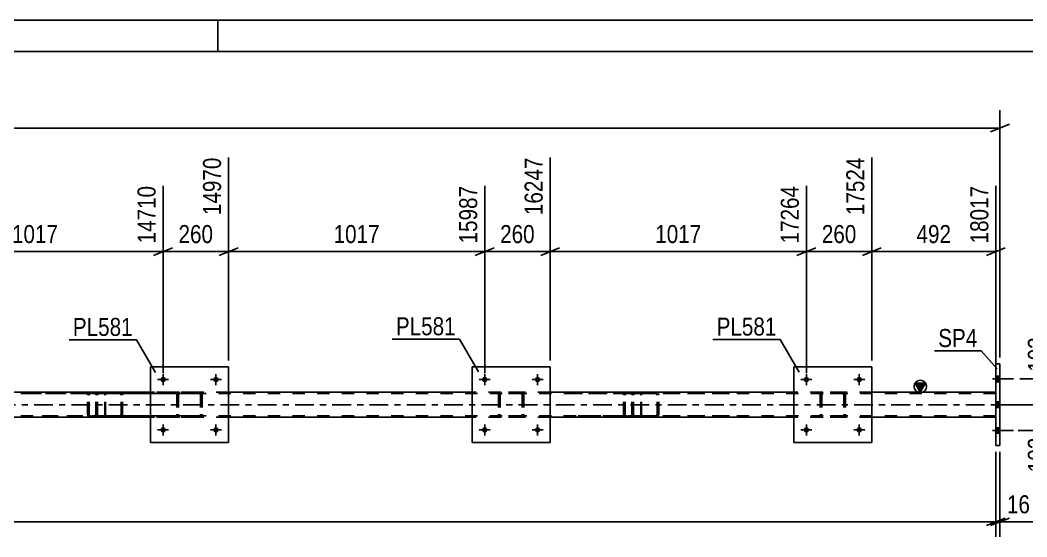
# Model space of a CAD drawing. Header units: millimetres. Extents: x 0 to 841, y 0 to 594.
# Drawn here: x 599.6 to 759.5, y 511.9 to 594 of the extents above; entities that cross this region are included whole.
import ezdxf

# ---------------------------------------------------------------- set-up
doc = ezdxf.new("R2010")
doc.units = ezdxf.units.MM
doc.linetypes.add('DXK_LINE_DOT2', pattern=[3.9198, 1.9599, -1.9599])
doc.linetypes.add('DXK_LINE_DOT3', pattern=[5.9187, 2.979, -0.9799, 0.9799, -0.9799])
doc.styles.add('Arial Narrow', font='ARIALN.TTF', dxfattribs={"height": 0.2})

# ---------------------------------------------------------------- blocks, each defined once
blk = doc.blocks.new('Unknown-275727422-1135')
at = {"color": 5, "linetype": 'Continuous'}
for p, q in [((841, 594), (0, 594)), ((631, 589), (631, 594)), ((836, 589), (5, 589))]:
    blk.add_line(p, q, dxfattribs=at)
blk = doc.blocks.new('Bolt-275727422-2509 - 2500')
at = {"linetype": 'Continuous'}
for points in [[(755.23, 536.58), (755.23, 537.46), (754.59, 537.46), (754.59, 536.58)], [(755.23, 536.58), (755.23, 537.46), (754.59, 537.46), (754.59, 536.58)], [(755.23, 536.58), (755.23, 537.46), (754.59, 537.46), (754.59, 536.58)], [(755.23, 532.48), (755.23, 533.36), (754.59, 533.36), (754.59, 532.48)], [(755.23, 532.48), (755.23, 533.36), (754.59, 533.36), (754.59, 532.48)], [(755.23, 528.38), (755.23, 529.26), (754.59, 529.26), (754.59, 528.38)], [(755.23, 528.38), (755.23, 529.26), (754.59, 529.26), (754.59, 528.38)], [(755.23, 528.38), (755.23, 529.26), (754.59, 529.26), (754.59, 528.38)]]:
    blk.add_hatch(color=1, dxfattribs=at).paths.add_polyline_path(points)
at = {"color": 1, "linetype": 'Continuous'}
for p, q in [((754.59, 537.46), (755.23, 537.46)), ((754.59, 537.46), (755.23, 537.46)), ((754.59, 537.46), (755.23, 537.46)), ((754.07, 537.02), (757.39, 537.02)), ((754.07, 537.02), (757.39, 537.02)), ((754.07, 537.02), (757.39, 537.02)), ((754.59, 536.58), (755.23, 536.58)), ((754.59, 536.58), (755.23, 536.58)), ((754.59, 536.58), (755.23, 536.58)), ((754.07, 532.92), (757.39, 532.92)), ((754.07, 532.92), (757.39, 532.92)), ((754.59, 533.36), (755.23, 533.36)), ((754.59, 533.36), (755.23, 533.36)), ((754.59, 532.48), (755.23, 532.48)), ((754.59, 532.48), (755.23, 532.48)), ((754.59, 529.26), (755.23, 529.26)), ((754.59, 529.26), (755.23, 529.26)), ((754.59, 529.26), (755.23, 529.26)), ((754.07, 528.82), (757.39, 528.82)), ((754.07, 528.82), (757.39, 528.82)), ((754.07, 528.82), (757.39, 528.82)), ((754.59, 528.38), (755.23, 528.38)), ((754.59, 528.38), (755.23, 528.38)), ((754.59, 528.38), (755.23, 528.38))]:
    blk.add_line(p, q, dxfattribs=at)
blk = doc.blocks.new('Bolt-275727422-2512 - 2500')
at = {"linetype": 'Continuous'}
for points in [[(622.77, 536.92, -1), (621.89, 536.92, -1)], [(631.17, 536.92, -1), (630.29, 536.92, -1)]]:
    blk.add_hatch(color=1, dxfattribs=at).paths.add_polyline_path(points)
at = {"color": 1, "linetype": 'Continuous'}
for p, q in [((622.33, 537.8), (622.33, 536.04)), ((630.73, 537.8), (630.73, 536.04)), ((621.45, 536.92), (623.21, 536.92)), ((629.85, 536.92), (631.61, 536.92))]:
    blk.add_line(p, q, dxfattribs=at)
blk = doc.blocks.new('Bolt-275727422-2513 - 2500')
at = {"linetype": 'Continuous'}
for points in [[(622.77, 528.92, -1), (621.89, 528.92, -1)], [(631.17, 528.92, -1), (630.29, 528.92, -1)]]:
    blk.add_hatch(color=1, dxfattribs=at).paths.add_polyline_path(points)
at = {"color": 1, "linetype": 'Continuous'}
for p, q in [((622.33, 529.8), (622.33, 528.04)), ((630.73, 529.8), (630.73, 528.04)), ((621.45, 528.92), (623.21, 528.92)), ((629.85, 528.92), (631.61, 528.92))]:
    blk.add_line(p, q, dxfattribs=at)
blk = doc.blocks.new('Bolt-275727422-2514 - 2500')
at = {"linetype": 'Continuous'}
for points in [[(724.93, 536.92, -1), (724.05, 536.92, -1)], [(733.33, 536.92, -1), (732.45, 536.92, -1)]]:
    blk.add_hatch(color=1, dxfattribs=at).paths.add_polyline_path(points)
at = {"color": 1, "linetype": 'Continuous'}
for p, q in [((724.49, 537.8), (724.49, 536.04)), ((732.89, 537.8), (732.89, 536.04)), ((723.61, 536.92), (725.37, 536.92)), ((732.01, 536.92), (733.77, 536.92))]:
    blk.add_line(p, q, dxfattribs=at)
blk = doc.blocks.new('Bolt-275727422-2515 - 2500')
at = {"linetype": 'Continuous'}
for points in [[(724.93, 528.92, -1), (724.05, 528.92, -1)], [(733.33, 528.92, -1), (732.45, 528.92, -1)]]:
    blk.add_hatch(color=1, dxfattribs=at).paths.add_polyline_path(points)
at = {"color": 1, "linetype": 'Continuous'}
for p, q in [((724.49, 529.8), (724.49, 528.04)), ((732.89, 529.8), (732.89, 528.04)), ((723.61, 528.92), (725.37, 528.92)), ((732.01, 528.92), (733.77, 528.92))]:
    blk.add_line(p, q, dxfattribs=at)
blk = doc.blocks.new('Bolt-275727422-2516 - 2500')
at = {"linetype": 'Continuous'}
for points in [[(673.85, 536.92, -1), (672.97, 536.92, -1)], [(682.25, 536.92, -1), (681.37, 536.92, -1)]]:
    blk.add_hatch(color=1, dxfattribs=at).paths.add_polyline_path(points)
at = {"color": 1, "linetype": 'Continuous'}
for p, q in [((673.41, 537.8), (673.41, 536.04)), ((681.81, 537.8), (681.81, 536.04)), ((672.53, 536.92), (674.29, 536.92)), ((680.93, 536.92), (682.69, 536.92))]:
    blk.add_line(p, q, dxfattribs=at)
blk = doc.blocks.new('Bolt-275727422-2517 - 2500')
at = {"linetype": 'Continuous'}
for points in [[(673.85, 528.92, -1), (672.97, 528.92, -1)], [(682.25, 528.92, -1), (681.37, 528.92, -1)]]:
    blk.add_hatch(color=1, dxfattribs=at).paths.add_polyline_path(points)
at = {"color": 1, "linetype": 'Continuous'}
for p, q in [((673.41, 529.8), (673.41, 528.04)), ((681.81, 529.8), (681.81, 528.04)), ((672.53, 528.92), (674.29, 528.92)), ((680.93, 528.92), (682.69, 528.92))]:
    blk.add_line(p, q, dxfattribs=at)
blk = doc.blocks.new('Part-275727422-2673 - 2500')
at = {"color": 2, "linetype": 'Continuous'}
for p, q in [((755.23, 539.42), (754.59, 539.42)), ((754.59, 539.42), (754.59, 526.42)), ((755.23, 539.42), (755.23, 526.42)), ((754.59, 526.42), (755.23, 526.42))]:
    blk.add_line(p, q, dxfattribs=at)
blk = doc.blocks.new('Part-275727422-2606 - 2500')
at = {"color": 7, "linetype": 'DXK_LINE_DOT2'}
for p, q in [((611.68, 534.61), (611.65, 534.44)), ((611.65, 531.4), (611.65, 534.44)), ((611.69, 534.62), (611.68, 534.61)), ((611.9, 534.44), (611.92, 534.53)), ((611.9, 531.4), (611.9, 534.44)), ((611.92, 534.53), (611.98, 534.61)), ((612.16, 534.92), (611.96, 534.88)), ((611.98, 534.61), (612.06, 534.66)), ((612.06, 534.66), (612.16, 534.68)), ((612.16, 534.92), (615.39, 534.92)), ((627.15, 534.92), (612.16, 534.92)), ((627.15, 534.68), (612.16, 534.68)), ((615.59, 534.88), (615.39, 534.92)), ((615.39, 534.68), (615.49, 534.66)), ((615.49, 534.66), (615.57, 534.61)), ((615.57, 534.61), (615.63, 534.53)), ((615.63, 534.53), (615.65, 534.44)), ((615.65, 531.4), (615.65, 534.44)), ((615.87, 534.61), (615.86, 534.62)), ((615.9, 534.44), (615.87, 534.61)), ((615.9, 531.4), (615.9, 534.44)), ((611.65, 531.4), (611.67, 531.31)), ((611.67, 531.31), (611.69, 531.22)), ((611.92, 531.31), (611.9, 531.4)), ((611.98, 531.23), (611.92, 531.31)), ((611.96, 530.96), (612.16, 530.92)), ((612.06, 531.18), (611.98, 531.23)), ((612.16, 531.16), (612.06, 531.18)), ((627.15, 531.16), (612.16, 531.16)), ((612.16, 530.92), (615.39, 530.92)), ((627.15, 530.92), (612.16, 530.92)), ((615.49, 531.18), (615.39, 531.16)), ((615.39, 530.92), (615.59, 530.96)), ((615.57, 531.23), (615.49, 531.18)), ((615.63, 531.31), (615.57, 531.23)), ((615.65, 531.4), (615.63, 531.31)), ((615.86, 531.22), (615.88, 531.31)), ((615.88, 531.31), (615.9, 531.4))]:
    blk.add_line(p, q, dxfattribs=at)
for centre, start, end in [((612.14, 534.42), 110.7583, 155.68), ((615.41, 534.42), 24.32, 69.2417), ((612.14, 531.42), 204.32, 249.2417), ((615.41, 531.42), 290.7583, 335.68)]:
    blk.add_arc(centre, 0.496, start, end, dxfattribs=at)
blk = doc.blocks.new('Part-275727422-2607 - 2500')
at = {"color": 7, "linetype": 'DXK_LINE_DOT2'}
for p, q in [((696.82, 534.61), (696.78, 534.44)), ((696.78, 531.4), (696.78, 534.44)), ((696.82, 534.62), (696.82, 534.61)), ((697.04, 534.44), (697.06, 534.53)), ((697.04, 531.4), (697.04, 534.44)), ((697.06, 534.53), (697.11, 534.61)), ((697.29, 534.92), (697.1, 534.88)), ((697.11, 534.61), (697.19, 534.66)), ((697.19, 534.66), (697.29, 534.68)), ((697.29, 534.92), (700.53, 534.92)), ((712.28, 534.92), (697.29, 534.92)), ((712.28, 534.68), (697.29, 534.68)), ((700.72, 534.88), (700.53, 534.92)), ((700.53, 534.68), (700.62, 534.66)), ((700.62, 534.66), (700.71, 534.61)), ((700.71, 534.61), (700.76, 534.53)), ((700.76, 534.53), (700.78, 534.44)), ((700.78, 531.4), (700.78, 534.44)), ((701, 534.61), (701, 534.62)), ((701.04, 534.44), (701, 534.61)), ((701.04, 531.4), (701.04, 534.44)), ((696.78, 531.4), (696.8, 531.31)), ((696.8, 531.31), (696.82, 531.22)), ((697.06, 531.31), (697.04, 531.4)), ((697.11, 531.23), (697.06, 531.31)), ((697.1, 530.96), (697.29, 530.92)), ((697.19, 531.18), (697.11, 531.23)), ((697.29, 531.16), (697.19, 531.18)), ((712.28, 531.16), (697.29, 531.16)), ((697.29, 530.92), (700.53, 530.92)), ((712.28, 530.92), (697.29, 530.92)), ((700.62, 531.18), (700.53, 531.16)), ((700.53, 530.92), (700.72, 530.96)), ((700.71, 531.23), (700.62, 531.18)), ((700.76, 531.31), (700.71, 531.23)), ((700.78, 531.4), (700.76, 531.31)), ((701, 531.22), (701.02, 531.31)), ((701.02, 531.31), (701.04, 531.4))]:
    blk.add_line(p, q, dxfattribs=at)
for centre, start, end in [((697.27, 534.42), 110.7583, 155.68), ((700.55, 534.42), 24.32, 69.2417), ((697.27, 531.42), 204.32, 249.2417), ((700.55, 531.42), 290.7583, 335.68)]:
    blk.add_arc(centre, 0.496, start, end, dxfattribs=at)
blk = doc.blocks.new('Part-275727422-2540 - 2500')
at = {"color": 2, "linetype": 'Continuous'}
for p, q in [((620.33, 538.92), (620.33, 526.92)), ((620.33, 538.92), (632.73, 538.92)), ((632.73, 538.92), (632.73, 526.92)), ((620.33, 526.92), (632.73, 526.92))]:
    blk.add_line(p, q, dxfattribs=at)
blk = doc.blocks.new('Part-275727422-2541 - 2500')
at = {"color": 7, "linetype": 'DXK_LINE_DOT2'}
for p, q in [((624.53, 534.44), (624.56, 534.62)), ((624.56, 534.62), (624.53, 534.44)), ((624.53, 534.44), (624.53, 531.4)), ((624.77, 534.44), (624.78, 534.53)), ((624.77, 534.44), (624.77, 531.4)), ((624.78, 534.53), (624.84, 534.61)), ((624.82, 534.88), (625.01, 534.92)), ((625.01, 534.92), (624.82, 534.88)), ((624.84, 534.61), (624.91, 534.66)), ((624.91, 534.66), (625.01, 534.68)), ((628.05, 534.92), (625.01, 534.92)), ((628.05, 534.68), (625.01, 534.68)), ((628.05, 534.92), (628.23, 534.88)), ((628.23, 534.88), (628.05, 534.92)), ((628.05, 534.68), (628.14, 534.66)), ((628.14, 534.66), (628.22, 534.61)), ((628.22, 534.61), (628.27, 534.53)), ((628.27, 534.53), (628.29, 534.44)), ((628.29, 534.44), (628.29, 531.4)), ((628.49, 534.62), (628.53, 534.44)), ((628.53, 534.44), (628.49, 534.62)), ((628.53, 534.44), (628.53, 531.4)), ((624.56, 531.22), (624.53, 531.4)), ((624.53, 531.4), (624.56, 531.22)), ((624.78, 531.31), (624.77, 531.4)), ((624.84, 531.23), (624.78, 531.31)), ((625.01, 530.92), (624.82, 530.96)), ((624.82, 530.96), (625.01, 530.92)), ((624.91, 531.18), (624.84, 531.23)), ((625.01, 531.16), (624.91, 531.18)), ((628.05, 531.16), (625.01, 531.16)), ((628.05, 530.92), (625.01, 530.92)), ((628.14, 531.18), (628.05, 531.16)), ((628.23, 530.96), (628.05, 530.92)), ((628.05, 530.92), (628.23, 530.96)), ((628.22, 531.23), (628.14, 531.18)), ((628.27, 531.31), (628.22, 531.23)), ((628.29, 531.4), (628.27, 531.31)), ((628.53, 531.4), (628.49, 531.22)), ((628.49, 531.22), (628.53, 531.4))]:
    blk.add_line(p, q, dxfattribs=at)
at = {"color": 7, "linetype": 'DXK_LINE_DOT3'}
blk.add_line((626.53, 532.92), (626.53, 532.92), dxfattribs=at)
at = {"color": 7, "linetype": 'DXK_LINE_DOT2'}
for centre, start, end in [((625.01, 534.44), 112.5, 157.5), ((625.01, 534.44), 112.5, 157.5), ((628.05, 534.44), 22.5, 67.5), ((628.05, 534.44), 22.5, 67.5), ((625.01, 531.4), 202.5, 247.5), ((625.01, 531.4), 202.5, 247.5), ((628.05, 531.4), 292.5, 337.5), ((628.05, 531.4), 292.5, 337.5)]:
    blk.add_arc(centre, 0.48, start, end, dxfattribs=at)
blk = doc.blocks.new('Part-275727422-2542 - 2500')
at = {"color": 2, "linetype": 'Continuous'}
for p, q in [((722.49, 538.92), (722.49, 526.92)), ((722.49, 538.92), (734.89, 538.92)), ((734.89, 538.92), (734.89, 526.92)), ((722.49, 526.92), (734.89, 526.92))]:
    blk.add_line(p, q, dxfattribs=at)
blk = doc.blocks.new('Part-275727422-2543 - 2500')
at = {"color": 7, "linetype": 'DXK_LINE_DOT2'}
for p, q in [((726.69, 534.44), (726.72, 534.62)), ((726.72, 534.62), (726.69, 534.44)), ((726.69, 534.44), (726.69, 531.4)), ((726.93, 534.44), (726.95, 534.53)), ((726.93, 534.44), (726.93, 531.4)), ((726.95, 534.53), (727, 534.61)), ((726.98, 534.88), (727.17, 534.92)), ((727.17, 534.92), (726.98, 534.88)), ((727, 534.61), (727.08, 534.66)), ((727.08, 534.66), (727.17, 534.68)), ((730.21, 534.92), (727.17, 534.92)), ((730.21, 534.68), (727.17, 534.68)), ((730.21, 534.92), (730.39, 534.88)), ((730.39, 534.88), (730.21, 534.92)), ((730.21, 534.68), (730.3, 534.66)), ((730.3, 534.66), (730.38, 534.61)), ((730.38, 534.61), (730.43, 534.53)), ((730.43, 534.53), (730.45, 534.44)), ((730.45, 534.44), (730.45, 531.4)), ((730.65, 534.62), (730.69, 534.44)), ((730.69, 534.44), (730.65, 534.62)), ((730.69, 534.44), (730.69, 531.4)), ((726.72, 531.22), (726.69, 531.4)), ((726.69, 531.4), (726.72, 531.22)), ((726.95, 531.31), (726.93, 531.4)), ((727, 531.23), (726.95, 531.31)), ((727.17, 530.92), (726.98, 530.96)), ((726.98, 530.96), (727.17, 530.92)), ((727.08, 531.18), (727, 531.23)), ((727.17, 531.16), (727.08, 531.18)), ((730.21, 531.16), (727.17, 531.16)), ((730.21, 530.92), (727.17, 530.92)), ((730.3, 531.18), (730.21, 531.16)), ((730.39, 530.96), (730.21, 530.92)), ((730.21, 530.92), (730.39, 530.96)), ((730.38, 531.23), (730.3, 531.18)), ((730.43, 531.31), (730.38, 531.23)), ((730.45, 531.4), (730.43, 531.31)), ((730.69, 531.4), (730.65, 531.22)), ((730.65, 531.22), (730.69, 531.4))]:
    blk.add_line(p, q, dxfattribs=at)
at = {"color": 7, "linetype": 'DXK_LINE_DOT3'}
blk.add_line((728.69, 532.92), (728.69, 532.92), dxfattribs=at)
at = {"color": 7, "linetype": 'DXK_LINE_DOT2'}
for centre, start, end in [((727.17, 534.44), 112.5, 157.5), ((727.17, 534.44), 112.5, 157.5), ((730.21, 534.44), 22.5, 67.5), ((730.21, 534.44), 22.5, 67.5), ((727.17, 531.4), 202.5, 247.5), ((727.17, 531.4), 202.5, 247.5), ((730.21, 531.4), 292.5, 337.5), ((730.21, 531.4), 292.5, 337.5)]:
    blk.add_arc(centre, 0.48, start, end, dxfattribs=at)
blk = doc.blocks.new('Part-275727422-2544 - 2500')
at = {"color": 2, "linetype": 'Continuous'}
for p, q in [((671.41, 538.92), (671.41, 526.92)), ((671.41, 538.92), (683.81, 538.92)), ((683.81, 538.92), (683.81, 526.92)), ((671.41, 526.92), (683.81, 526.92))]:
    blk.add_line(p, q, dxfattribs=at)
blk = doc.blocks.new('Part-275727422-2545 - 2500')
at = {"color": 7, "linetype": 'DXK_LINE_DOT2'}
for p, q in [((675.61, 534.44), (675.64, 534.62)), ((675.64, 534.62), (675.61, 534.44)), ((675.61, 534.44), (675.61, 531.4)), ((675.85, 534.44), (675.87, 534.53)), ((675.85, 534.44), (675.85, 531.4)), ((675.87, 534.53), (675.92, 534.61)), ((675.9, 534.88), (676.09, 534.92)), ((676.09, 534.92), (675.9, 534.88)), ((675.92, 534.61), (676, 534.66)), ((676, 534.66), (676.09, 534.68)), ((679.13, 534.92), (676.09, 534.92)), ((679.13, 534.68), (676.09, 534.68)), ((679.13, 534.92), (679.31, 534.88)), ((679.31, 534.88), (679.13, 534.92)), ((679.13, 534.68), (679.22, 534.66)), ((679.22, 534.66), (679.3, 534.61)), ((679.3, 534.61), (679.35, 534.53)), ((679.35, 534.53), (679.37, 534.44)), ((679.37, 534.44), (679.37, 531.4)), ((679.57, 534.62), (679.61, 534.44)), ((679.61, 534.44), (679.57, 534.62)), ((679.61, 534.44), (679.61, 531.4)), ((675.64, 531.22), (675.61, 531.4)), ((675.61, 531.4), (675.64, 531.22)), ((675.87, 531.31), (675.85, 531.4)), ((675.92, 531.23), (675.87, 531.31)), ((676.09, 530.92), (675.9, 530.96)), ((675.9, 530.96), (676.09, 530.92)), ((676, 531.18), (675.92, 531.23)), ((676.09, 531.16), (676, 531.18)), ((679.13, 531.16), (676.09, 531.16)), ((679.13, 530.92), (676.09, 530.92)), ((679.22, 531.18), (679.13, 531.16)), ((679.31, 530.96), (679.13, 530.92)), ((679.13, 530.92), (679.31, 530.96)), ((679.3, 531.23), (679.22, 531.18)), ((679.35, 531.31), (679.3, 531.23)), ((679.37, 531.4), (679.35, 531.31)), ((679.61, 531.4), (679.57, 531.22)), ((679.57, 531.22), (679.61, 531.4))]:
    blk.add_line(p, q, dxfattribs=at)
at = {"color": 7, "linetype": 'DXK_LINE_DOT3'}
blk.add_line((677.61, 532.92), (677.61, 532.92), dxfattribs=at)
at = {"color": 7, "linetype": 'DXK_LINE_DOT2'}
for centre, start, end in [((676.09, 534.44), 112.5, 157.5), ((676.09, 534.44), 112.5, 157.5), ((679.13, 534.44), 22.5, 67.5), ((679.13, 534.44), 22.5, 67.5), ((676.09, 531.4), 202.5, 247.5), ((676.09, 531.4), 202.5, 247.5), ((679.13, 531.4), 292.5, 337.5), ((679.13, 531.4), 292.5, 337.5)]:
    blk.add_arc(centre, 0.48, start, end, dxfattribs=at)
blk = doc.blocks.new('Part-275727422-2620 - 2500')
at = {"color": 7, "linetype": 'DXK_LINE_DOT2'}
for p, q in [((696.78, 534.92), (685.9, 534.92)), ((696.78, 534.68), (685.9, 534.68)), ((695.5, 534.61), (695.46, 534.44)), ((695.46, 531.4), (695.46, 534.44)), ((695.5, 534.62), (695.5, 534.61)), ((695.71, 534.44), (695.73, 534.53)), ((695.71, 531.4), (695.71, 534.44)), ((695.73, 534.53), (695.79, 534.61)), ((695.97, 534.92), (695.77, 534.88)), ((695.79, 534.61), (695.87, 534.66)), ((695.87, 534.66), (695.97, 534.68)), ((698.06, 534.92), (695.97, 534.92)), ((698.06, 534.68), (695.97, 534.68)), ((696.78, 534.68), (696.78, 534.92)), ((698.16, 534.88), (698.06, 534.92)), ((698.06, 534.68), (698.11, 534.66)), ((698.11, 534.66), (698.15, 534.61)), ((698.15, 534.61), (698.18, 534.53)), ((698.25, 534.78), (698.16, 534.88)), ((698.18, 534.53), (698.19, 534.44)), ((698.19, 531.4), (698.19, 534.44)), ((698.31, 534.62), (698.25, 534.78)), ((698.33, 534.44), (698.31, 534.62)), ((698.33, 531.4), (698.33, 534.44)), ((698.06, 531.16), (685.9, 531.16)), ((696.78, 530.92), (685.9, 530.92)), ((695.46, 531.4), (695.48, 531.31)), ((695.48, 531.31), (695.5, 531.22)), ((695.73, 531.31), (695.71, 531.4)), ((695.79, 531.23), (695.73, 531.31)), ((695.77, 530.96), (695.97, 530.92)), ((695.87, 531.18), (695.79, 531.23)), ((695.97, 531.16), (695.87, 531.18)), ((698.06, 530.92), (695.97, 530.92)), ((696.78, 531.16), (696.78, 530.92)), ((698.11, 531.18), (698.06, 531.16)), ((698.06, 530.92), (698.16, 530.96)), ((698.15, 531.23), (698.11, 531.18)), ((698.18, 531.31), (698.15, 531.23)), ((698.16, 530.96), (698.25, 531.06)), ((698.19, 531.4), (698.18, 531.31)), ((698.25, 531.06), (698.31, 531.22)), ((698.31, 531.22), (698.33, 531.4))]:
    blk.add_line(p, q, dxfattribs=at)
for centre, start, end in [((695.95, 534.43), 111.1941, 156.1506), ((695.95, 531.42), 203.8494, 248.8059)]:
    blk.add_arc(centre, 0.492, start, end, dxfattribs=at)
blk = doc.blocks.new('Part-275727422-2621 - 2500')
at = {"color": 7, "linetype": 'DXK_LINE_DOT2'}
for p, q in [((611.65, 534.92), (600.77, 534.92)), ((610.83, 534.68), (600.77, 534.68)), ((610.36, 534.61), (610.33, 534.44)), ((610.33, 531.4), (610.33, 534.44)), ((610.37, 534.62), (610.36, 534.61)), ((610.58, 534.44), (610.6, 534.53)), ((610.58, 531.4), (610.58, 534.44)), ((610.6, 534.53), (610.65, 534.61)), ((610.83, 534.92), (610.64, 534.88)), ((610.65, 534.61), (610.73, 534.66)), ((610.73, 534.66), (610.83, 534.68)), ((612.92, 534.92), (610.83, 534.92)), ((612.92, 534.68), (610.83, 534.68)), ((611.65, 534.68), (611.65, 534.92)), ((613.03, 534.88), (612.92, 534.92)), ((612.92, 534.68), (612.97, 534.66)), ((612.97, 534.66), (613.02, 534.61)), ((613.02, 534.61), (613.05, 534.53)), ((613.11, 534.78), (613.03, 534.88)), ((613.05, 534.53), (613.06, 534.44)), ((613.06, 531.4), (613.06, 534.44)), ((613.17, 534.62), (613.11, 534.78)), ((613.19, 534.44), (613.17, 534.62)), ((613.19, 531.4), (613.19, 534.44)), ((612.92, 531.16), (600.77, 531.16)), ((611.65, 530.92), (600.77, 530.92)), ((610.33, 531.4), (610.35, 531.31)), ((610.35, 531.31), (610.37, 531.22)), ((610.6, 531.31), (610.58, 531.4)), ((610.65, 531.23), (610.6, 531.31)), ((610.64, 530.96), (610.83, 530.92)), ((610.73, 531.18), (610.65, 531.23)), ((610.83, 531.16), (610.73, 531.18)), ((612.92, 530.92), (610.83, 530.92)), ((611.65, 531.16), (611.65, 530.92)), ((612.97, 531.18), (612.92, 531.16)), ((612.92, 530.92), (613.03, 530.96)), ((613.02, 531.23), (612.97, 531.18)), ((613.05, 531.31), (613.02, 531.23)), ((613.03, 530.96), (613.11, 531.06)), ((613.06, 531.4), (613.05, 531.31)), ((613.11, 531.06), (613.17, 531.22)), ((613.17, 531.22), (613.19, 531.4))]:
    blk.add_line(p, q, dxfattribs=at)
for centre, start, end in [((610.82, 534.43), 111.1941, 156.1506), ((610.82, 531.42), 203.8494, 248.8059)]:
    blk.add_arc(centre, 0.492, start, end, dxfattribs=at)
blk = doc.blocks.new('Part-275727422-2636 - 2500')
at = {"linetype": 'Continuous'}
blk.add_hatch(color=2, dxfattribs=at).paths.add_polyline_path([(742.59, 534.92), (741.79, 536.32), (743.39, 536.32)])
at = {"color": 2, "linetype": 'Continuous'}
for p, q in [((742.59, 534.92), (741.79, 536.32)), ((741.79, 536.32), (743.39, 536.32)), ((743.39, 536.32), (742.59, 534.92)), ((620.33, 534.92), (581.65, 534.92)), ((671.41, 534.92), (632.73, 534.92)), ((722.49, 534.92), (683.81, 534.92)), ((754.59, 534.92), (734.89, 534.92)), ((620.33, 530.92), (581.65, 530.92)), ((671.41, 530.92), (632.73, 530.92)), ((722.49, 530.92), (683.81, 530.92)), ((754.59, 530.92), (734.89, 530.92))]:
    blk.add_line(p, q, dxfattribs=at)
at = {"color": 7, "linetype": 'DXK_LINE_DOT2'}
for p, q in [((754.59, 534.68), (92.84, 534.68)), ((632.73, 534.92), (620.33, 534.92)), ((683.81, 534.92), (671.41, 534.92)), ((734.89, 534.92), (722.49, 534.92)), ((754.59, 534.92), (754.59, 530.92)), ((754.59, 531.16), (92.84, 531.16)), ((632.73, 530.92), (620.33, 530.92)), ((683.81, 530.92), (671.41, 530.92)), ((734.89, 530.92), (722.49, 530.92))]:
    blk.add_line(p, q, dxfattribs=at)
at = {"color": 7, "linetype": 'DXK_LINE_DOT3'}
blk.add_line((92.84, 532.92), (754.59, 532.92), dxfattribs=at)
at = {"color": 2, "linetype": 'Continuous'}
blk.add_circle((742.59, 535.82), 1, dxfattribs=at)
blk = doc.blocks.new('StraightDimension-275727422-5767 - 2500')
at = {"color": 7, "linetype": 'Continuous'}
for p, q in [((754.59, 525.42), (754.59, 511.93)), ((753.09, 513.73), (756.09, 514.93)), ((55.72, 514.33), (754.59, 514.33))]:
    blk.add_line(p, q, dxfattribs=at)
blk = doc.blocks.new('StraightDimension-275727422-12601 - 2500')
at = {"color": 7, "linetype": 'Continuous'}
for p, q in [((763.28, 534.42), (764.48, 531.42)), ((755.59, 532.92), (766.28, 532.92)), ((763.88, 528.82), (763.88, 532.92)), ((764.48, 527.32), (763.28, 530.32)), ((758.11, 528.82), (766.28, 528.82))]:
    blk.add_line(p, q, dxfattribs=at)
at = {"color": 0}
blk.add_wipeout([(763.13, 528.3), (758.93, 528.3), (758.93, 521.61), (763.13, 521.61)], dxfattribs=at)
at = {"color": 7, "linetype": 'Continuous'}
blk.add_line((763.88, 528.82), (763.88, 521.09), dxfattribs=at)
blk.add_line((763.88, 528.82), (763.88, 521.09), dxfattribs=at)
at = {"color": 3, "style": 'Arial Narrow'}
blk.add_text('102', height=2.863, rotation=90.0002, dxfattribs=at).set_placement((762.53, 522.21))
blk = doc.blocks.new('StraightDimension-275727422-2686 - 2500')
at = {"color": 7, "linetype": 'Continuous'}
for p, q in [((755.23, 540.42), (755.23, 579.71)), ((753.73, 576.26), (756.73, 577.46)), ((55.72, 576.86), (755.23, 576.86))]:
    blk.add_line(p, q, dxfattribs=at)
blk = doc.blocks.new('StraightDimension-275727422-5766 - 2500')
at = {"color": 7, "linetype": 'Continuous'}
for p, q in [((754.59, 525.42), (754.59, 511.93)), ((755.23, 525.42), (755.23, 511.93)), ((753.09, 513.73), (756.09, 514.93)), ((756.73, 514.93), (753.73, 513.73)), ((754.59, 514.33), (755.23, 514.33))]:
    blk.add_line(p, q, dxfattribs=at)
at = {"color": 0}
blk.add_wipeout([(760.61, 515.08), (760.61, 519.28), (755.75, 519.28), (755.75, 515.08)], dxfattribs=at)
at = {"color": 7, "linetype": 'Continuous'}
blk.add_line((755.23, 514.33), (761.13, 514.33), dxfattribs=at)
blk.add_line((755.23, 514.33), (761.13, 514.33), dxfattribs=at)
at = {"color": 3, "style": 'Arial Narrow'}
blk.add_text('16', height=2.863, dxfattribs=at).set_placement((756.35, 515.68))
blk = doc.blocks.new('StraightDimension-275727422-9770 - 2500')
at = {"color": 7, "linetype": 'Continuous'}
for p, q in [((734.89, 539.92), (734.89, 572.18)), ((754.59, 535.92), (754.59, 567.68)), ((736.39, 557.84), (733.39, 556.64)), ((734.89, 557.24), (754.59, 557.24)), ((753.09, 556.64), (756.09, 557.84))]:
    blk.add_line(p, q, dxfattribs=at)
at = {"color": 0, "linetype": 'Continuous'}
blk.add_wipeout([(753.99, 568.28), (749.79, 568.28), (749.79, 557.94), (753.99, 557.94)], dxfattribs=at)
at = {"color": 0}
blk.add_wipeout([(748.08, 557.99), (748.08, 562.19), (741.39, 562.19), (741.39, 557.99)], dxfattribs=at)
at = {"color": 3, "linetype": 'Continuous', "style": 'Arial Narrow'}
blk.add_text('18017', height=2.863, rotation=90.0002, dxfattribs=at).set_placement((753.39, 558.54))
at = {"color": 3, "style": 'Arial Narrow'}
blk.add_text('492', height=2.863, dxfattribs=at).set_placement((741.99, 558.59))
blk = doc.blocks.new('StraightDimension-275727422-9771 - 2500')
at = {"color": 7, "linetype": 'Continuous'}
for p, q in [((734.89, 539.92), (734.89, 572.18)), ((724.49, 537.92), (724.49, 567.68)), ((722.99, 556.64), (725.99, 557.84)), ((724.49, 557.24), (734.89, 557.24)), ((736.39, 557.84), (733.39, 556.64))]:
    blk.add_line(p, q, dxfattribs=at)
at = {"color": 0}
blk.add_wipeout([(733.03, 557.99), (733.03, 562.19), (726.35, 562.19), (726.35, 557.99)], dxfattribs=at)
at = {"color": 3, "style": 'Arial Narrow'}
blk.add_text('260', height=2.863, dxfattribs=at).set_placement((726.95, 558.59))
at = {"color": 0, "linetype": 'Continuous'}
blk.add_wipeout([(734.29, 572.78), (730.09, 572.78), (730.09, 562.44), (734.29, 562.44)], dxfattribs=at)
at = {"color": 3, "linetype": 'Continuous', "style": 'Arial Narrow'}
blk.add_text('17524', height=2.863, rotation=90.0002, dxfattribs=at).set_placement((733.69, 563.04))
blk = doc.blocks.new('StraightDimension-275727422-9772 - 2500')
at = {"color": 7, "linetype": 'Continuous'}
for p, q in [((683.81, 539.92), (683.81, 572.18)), ((724.49, 537.92), (724.49, 567.68)), ((685.31, 557.84), (682.31, 556.64)), ((683.81, 557.24), (724.49, 557.24)), ((722.99, 556.64), (725.99, 557.84))]:
    blk.add_line(p, q, dxfattribs=at)
at = {"color": 0, "linetype": 'Continuous'}
blk.add_wipeout([(723.89, 568.28), (719.69, 568.28), (719.69, 557.94), (723.89, 557.94)], dxfattribs=at)
at = {"color": 0}
blk.add_wipeout([(708.4, 557.99), (708.4, 562.19), (699.89, 562.19), (699.89, 557.99)], dxfattribs=at)
at = {"color": 3, "linetype": 'Continuous', "style": 'Arial Narrow'}
blk.add_text('17264', height=2.863, rotation=90.0002, dxfattribs=at).set_placement((723.29, 558.54))
at = {"color": 3, "style": 'Arial Narrow'}
blk.add_text('1017', height=2.863, dxfattribs=at).set_placement((700.49, 558.59))
blk = doc.blocks.new('StraightDimension-275727422-9773 - 2500')
at = {"color": 7, "linetype": 'Continuous'}
for p, q in [((683.81, 539.92), (683.81, 572.18)), ((673.41, 537.92), (673.41, 567.68)), ((671.91, 556.64), (674.91, 557.84)), ((673.41, 557.24), (683.81, 557.24)), ((685.31, 557.84), (682.31, 556.64))]:
    blk.add_line(p, q, dxfattribs=at)
at = {"color": 0}
blk.add_wipeout([(681.95, 557.99), (681.95, 562.19), (675.26, 562.19), (675.26, 557.99)], dxfattribs=at)
at = {"color": 3, "style": 'Arial Narrow'}
blk.add_text('260', height=2.863, dxfattribs=at).set_placement((675.86, 558.59))
at = {"color": 0, "linetype": 'Continuous'}
blk.add_wipeout([(683.21, 572.78), (679.01, 572.78), (679.01, 562.44), (683.21, 562.44)], dxfattribs=at)
at = {"color": 3, "linetype": 'Continuous', "style": 'Arial Narrow'}
blk.add_text('16247', height=2.863, rotation=90.0002, dxfattribs=at).set_placement((682.61, 563.04))
blk = doc.blocks.new('StraightDimension-275727422-9774 - 2500')
at = {"color": 7, "linetype": 'Continuous'}
for p, q in [((632.73, 539.92), (632.73, 572.18)), ((673.41, 537.92), (673.41, 567.68)), ((634.23, 557.84), (631.23, 556.64)), ((632.73, 557.24), (673.41, 557.24)), ((671.91, 556.64), (674.91, 557.84))]:
    blk.add_line(p, q, dxfattribs=at)
at = {"color": 0, "linetype": 'Continuous'}
blk.add_wipeout([(672.81, 568.28), (668.61, 568.28), (668.61, 557.94), (672.81, 557.94)], dxfattribs=at)
at = {"color": 0}
blk.add_wipeout([(657.32, 557.99), (657.32, 562.19), (648.81, 562.19), (648.81, 557.99)], dxfattribs=at)
at = {"color": 3, "linetype": 'Continuous', "style": 'Arial Narrow'}
blk.add_text('15987', height=2.863, rotation=90.0002, dxfattribs=at).set_placement((672.21, 558.54))
at = {"color": 3, "style": 'Arial Narrow'}
blk.add_text('1017', height=2.863, dxfattribs=at).set_placement((649.41, 558.59))
blk = doc.blocks.new('StraightDimension-275727422-9775 - 2500')
at = {"color": 7, "linetype": 'Continuous'}
for p, q in [((632.73, 539.92), (632.73, 572.18)), ((622.33, 537.92), (622.33, 567.68)), ((620.83, 556.64), (623.83, 557.84)), ((622.33, 557.24), (632.73, 557.24)), ((634.23, 557.84), (631.23, 556.64))]:
    blk.add_line(p, q, dxfattribs=at)
at = {"color": 0}
blk.add_wipeout([(630.87, 557.99), (630.87, 562.19), (624.18, 562.19), (624.18, 557.99)], dxfattribs=at)
at = {"color": 3, "style": 'Arial Narrow'}
blk.add_text('260', height=2.863, dxfattribs=at).set_placement((624.78, 558.59))
at = {"color": 0, "linetype": 'Continuous'}
blk.add_wipeout([(632.13, 572.78), (627.93, 572.78), (627.93, 562.44), (632.13, 562.44)], dxfattribs=at)
at = {"color": 3, "linetype": 'Continuous', "style": 'Arial Narrow'}
blk.add_text('14970', height=2.863, rotation=90.0002, dxfattribs=at).set_placement((631.53, 563.04))
blk = doc.blocks.new('StraightDimension-275727422-9776 - 2500')
at = {"color": 7, "linetype": 'Continuous'}
for p, q in [((581.65, 539.92), (581.65, 572.18)), ((622.33, 537.92), (622.33, 567.68)), ((583.15, 557.84), (580.15, 556.64)), ((581.65, 557.24), (622.33, 557.24)), ((620.83, 556.64), (623.83, 557.84))]:
    blk.add_line(p, q, dxfattribs=at)
at = {"color": 0, "linetype": 'Continuous'}
blk.add_wipeout([(621.73, 568.28), (617.53, 568.28), (617.53, 557.94), (621.73, 557.94)], dxfattribs=at)
at = {"color": 0}
blk.add_wipeout([(606.24, 557.99), (606.24, 562.19), (597.73, 562.19), (597.73, 557.99)], dxfattribs=at)
at = {"color": 3, "linetype": 'Continuous', "style": 'Arial Narrow'}
blk.add_text('14710', height=2.863, rotation=90.0002, dxfattribs=at).set_placement((621.13, 558.54))
at = {"color": 3, "style": 'Arial Narrow'}
blk.add_text('1017', height=2.863, dxfattribs=at).set_placement((598.33, 558.59))
blk = doc.blocks.new('StraightDimension-275727422-12600 - 2500')
at = {"color": 7, "linetype": 'Continuous'}
for p, q in [((763.28, 538.52), (764.48, 535.52)), ((758.39, 537.02), (766.28, 537.02)), ((763.88, 532.92), (763.88, 537.02)), ((764.48, 531.42), (763.28, 534.42)), ((755.59, 532.92), (766.28, 532.92))]:
    blk.add_line(p, q, dxfattribs=at)
at = {"color": 0}
blk.add_wipeout([(763.13, 544.23), (758.93, 544.23), (758.93, 537.55), (763.13, 537.55)], dxfattribs=at)
at = {"color": 7, "linetype": 'Continuous'}
blk.add_line((763.88, 537.02), (763.88, 544.76), dxfattribs=at)
blk.add_line((763.88, 537.02), (763.88, 544.76), dxfattribs=at)
at = {"color": 3, "style": 'Arial Narrow'}
blk.add_text('103', height=2.863, rotation=90.0002, dxfattribs=at).set_placement((762.53, 538.15))
blk = doc.blocks.new('Mark-275727422-10102 - 2500')
at = {"color": 0}
blk.add_wipeout([(719.74, 543.9), (719.74, 546.9), (710.24, 546.9), (710.24, 543.9)], dxfattribs=at)
blk.add_wipeout([(719.74, 543.9), (719.74, 546.9), (710.24, 546.9), (710.24, 543.9)], dxfattribs=at)
at = {"color": 30, "linetype": 'Continuous'}
for p in [(709.64, 543.3), (723.34, 538.1)]:
    blk.add_line(p, (720.34, 543.3), dxfattribs=at)
at = {"color": 3, "style": 'Arial Narrow'}
blk.add_text('PL581', height=2.863, dxfattribs=at).set_placement((710.24, 543.9))
blk = doc.blocks.new('Mark-275727422-2669 - 2500')
at = {"color": 0}
blk.add_wipeout([(751.64, 542.08), (751.64, 545.08), (745.43, 545.08), (745.43, 542.08)], dxfattribs=at)
blk.add_wipeout([(751.64, 542.08), (751.64, 545.08), (745.43, 545.08), (745.43, 542.08)], dxfattribs=at)
at = {"color": 30, "linetype": 'Continuous'}
for p in [(744.83, 541.48), (754.77, 538.61)]:
    blk.add_line(p, (752.24, 541.48), dxfattribs=at)
at = {"color": 3, "style": 'Arial Narrow'}
blk.add_text('SP4', height=2.863, dxfattribs=at).set_placement((745.43, 542.08))
blk = doc.blocks.new('Mark-275727422-10099 - 2500')
at = {"color": 0}
blk.add_wipeout([(617.5, 543.85), (617.5, 546.85), (608, 546.85), (608, 543.85)], dxfattribs=at)
blk.add_wipeout([(617.5, 543.85), (617.5, 546.85), (608, 546.85), (608, 543.85)], dxfattribs=at)
at = {"color": 30, "linetype": 'Continuous'}
for p in [(607.4, 543.25), (621.1, 538.06)]:
    blk.add_line(p, (618.1, 543.25), dxfattribs=at)
at = {"color": 3, "style": 'Arial Narrow'}
blk.add_text('PL581', height=2.863, dxfattribs=at).set_placement((608, 543.85))
blk = doc.blocks.new('Mark-275727422-10105 - 2500')
at = {"color": 0}
blk.add_wipeout([(668.8, 543.95), (668.8, 546.95), (659.3, 546.95), (659.3, 543.95)], dxfattribs=at)
blk.add_wipeout([(668.8, 543.95), (668.8, 546.95), (659.3, 546.95), (659.3, 543.95)], dxfattribs=at)
at = {"color": 30, "linetype": 'Continuous'}
for p in [(658.7, 543.35), (672.4, 538.15)]:
    blk.add_line(p, (669.4, 543.35), dxfattribs=at)
at = {"color": 3, "style": 'Arial Narrow'}
blk.add_text('PL581', height=2.863, dxfattribs=at).set_placement((659.3, 543.95))

msp = doc.modelspace()

# ---------------------------------------------------------------- block references
for name in ['Unknown-275727422-1135', 'Part-275727422-2540 - 2500', 'Part-275727422-2544 - 2500', 'Part-275727422-2542 - 2500', 'Part-275727422-2673 - 2500', 'Bolt-275727422-2512 - 2500', 'Bolt-275727422-2516 - 2500', 'Bolt-275727422-2514 - 2500', 'Bolt-275727422-2509 - 2500', 'Part-275727422-2636 - 2500', 'Part-275727422-2621 - 2500', 'Part-275727422-2606 - 2500', 'Part-275727422-2541 - 2500', 'Part-275727422-2545 - 2500', 'Part-275727422-2620 - 2500', 'Part-275727422-2607 - 2500', 'Part-275727422-2543 - 2500', 'Bolt-275727422-2513 - 2500', 'Bolt-275727422-2517 - 2500', 'Bolt-275727422-2515 - 2500']:
    msp.add_blockref(name, (0, 0))

# ---------------------------------------------------------------- next in the draw order: block references
for name in ['StraightDimension-275727422-2686 - 2500', 'StraightDimension-275727422-5767 - 2500']:
    msp.add_blockref(name, (0, 0))

# ---------------------------------------------------------------- next in the draw order: block references
for name in ['StraightDimension-275727422-9770 - 2500', 'StraightDimension-275727422-12601 - 2500']:
    msp.add_blockref(name, (0, 0))

# ---------------------------------------------------------------- next in the draw order: block references
for name in ['StraightDimension-275727422-9771 - 2500', 'Mark-275727422-2669 - 2500', 'StraightDimension-275727422-12600 - 2500', 'StraightDimension-275727422-5766 - 2500']:
    msp.add_blockref(name, (0, 0))

# ---------------------------------------------------------------- next in the draw order: block references
msp.add_blockref('StraightDimension-275727422-9772 - 2500', (0, 0))

# ---------------------------------------------------------------- next in the draw order: block references
for name in ['StraightDimension-275727422-9773 - 2500', 'Mark-275727422-10102 - 2500']:
    msp.add_blockref(name, (0, 0))

# ---------------------------------------------------------------- next in the draw order: block references
msp.add_blockref('StraightDimension-275727422-9774 - 2500', (0, 0))

# ---------------------------------------------------------------- next in the draw order: block references
for name in ['StraightDimension-275727422-9775 - 2500', 'Mark-275727422-10105 - 2500']:
    msp.add_blockref(name, (0, 0))

# ---------------------------------------------------------------- next in the draw order: block references
msp.add_blockref('StraightDimension-275727422-9776 - 2500', (0, 0))

# ---------------------------------------------------------------- next in the draw order: block references
msp.add_blockref('Mark-275727422-10099 - 2500', (0, 0))

doc.saveas('drawing.dxf')
